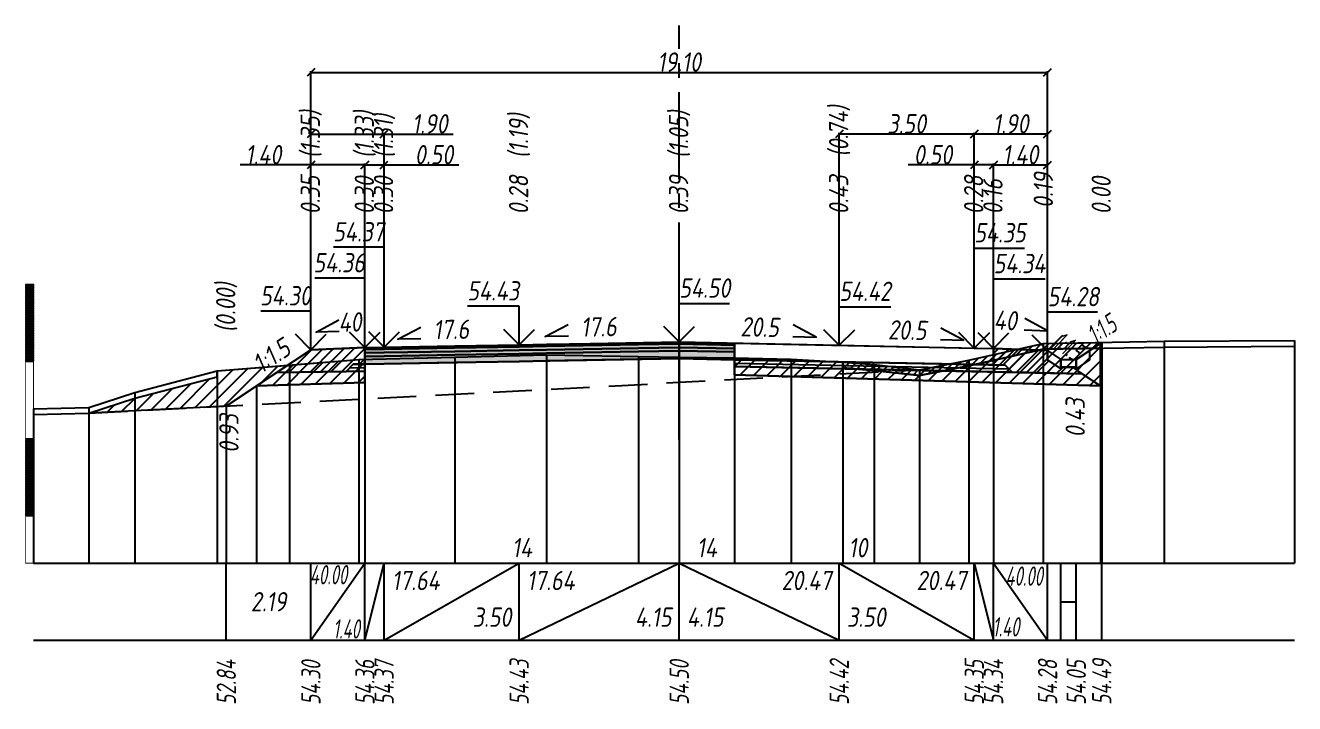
# Model space of a CAD drawing. Extents: x -717 to 1451, y -133302 to 233.
# Drawn here: x 83.6 to 248.1, y -80719.2 to -80631.3 of the extents above; entities that cross this region are included whole.
import ezdxf
from ezdxf.enums import TextEntityAlignment as Align

# ---------------------------------------------------------------- set-up
doc = ezdxf.new("R2010")
doc.units = 0
doc.linetypes.add('осевая2', pattern=[1.125, 0.75, -0.125, 0.125, -0.125])
doc.linetypes.add('штриховая', pattern=[0.75, 0.5, -0.25])
for name, color, linetype in [('Интерполированный поперечник', 2, 'Continuous'), ('Код_514', 1, 'Continuous'), ('Контур_0', 7, 'Continuous'), ('Контур_2521', 7, 'Continuous'), ('Контур_2564', 7, 'Continuous'), ('Контур_2660', 7, 'Continuous'), ('Контур_2665', 7, 'Continuous'), ('Контур_400', 7, 'Continuous'), ('Контур_508', 7, 'Continuous'), ('Контур_512', 7, 'Continuous'), ('Контур_513', 7, 'Continuous'), ('Красный поперечник', 1, 'Continuous'), ('Линейка абсолютных высот', 7, 'Continuous'), ('Объём_2501', 7, 'Continuous'), ('Объём_2564', 7, 'Continuous'), ('Объём_2650', 7, 'Continuous'), ('Объём_2660', 7, 'Continuous'), ('Объём_2661', 7, 'Continuous'), ('Объём_2662', 7, 'Continuous'), ('Объём_2663', 7, 'Continuous'), ('Объём_2664', 7, 'Continuous'), ('Объём_2665', 7, 'Continuous'), ('Объём_2666', 7, 'Continuous'), ('Объём_2753', 7, 'Continuous'), ('Ось', 1, 'осевая2'), ('Откосы', 7, 'Continuous'), ('Отметки покрытия', 7, 'Continuous'), ('Рабочие отметки', 7, 'Continuous'), ('Рабочие отметки доп.', 7, 'Continuous'), ('Слои выравнивания', 7, 'Continuous'), ('Таблица', 7, 'Continuous'), ('Уклоны проезжей части', 7, 'Continuous'), ('Черный поперечник', 3, 'Continuous')]:
    doc.layers.add(name, color=color, linetype=linetype)
for name, color, linetype, true_color in [('Контур_2540', 2, 'Continuous', 0xffff00), ('Контур_2560', 2, 'Continuous', 0xffff00), ('Контур_2561', 7, 'Continuous', 0xff8040), ('Контур_2562', 3, 'Continuous', 0x00ff00), ('Контур_2563', 7, 'Continuous', 0xff8000), ('Контур_2570', 7, 'Continuous', 0x80ff00), ('Контур_2583', 3, 'Continuous', 0x00ff00), ('Контур_2584', 3, 'Continuous', 0x00ff00), ('Контур_2725', 7, 'Continuous', 0x323232), ('Контур_2736', 4, 'Continuous', 0x00ffff), ('Контур_2760', 7, 'Continuous', 0x323232), ('Контур_2761', 7, 'Continuous', 0x323232), ('Контур_2762', 7, 'Continuous', 0x323232), ('Контур_2763', 7, 'Continuous', 0x323232), ('Контур_402', 7, 'Continuous', 0xff6464), ('Контур_703', 4, 'Continuous', 0x00ffff), ('Контур_707', 4, 'Continuous', 0x00ffff), ('Контур_720', 131, 'Continuous', 0xaaffff), ('Объём_2500', 7, 'Continuous', 0xc0c0c0), ('Объём_2520', 7, 'Continuous', 0x80ffff), ('Объём_2540', 2, 'Continuous', 0xffff00), ('Объём_2560', 2, 'Continuous', 0xffff00), ('Объём_2561', 7, 'Continuous', 0xff8040), ('Объём_2562', 3, 'Continuous', 0x00ff00), ('Объём_2563', 7, 'Continuous', 0xff8000), ('Объём_2570', 7, 'Continuous', 0x80ff00), ('Объём_2580', 3, 'Continuous', 0x00ff00), ('Объём_2583', 3, 'Continuous', 0x00ff00), ('Объём_2584', 3, 'Continuous', 0x00ff00), ('Объём_2591', 3, 'Continuous', 0x00ff00), ('Объём_2595', 3, 'Continuous', 0x00ff00), ('Объём_2600', 7, 'Continuous', 0x808000), ('Объём_2746', 2, 'Continuous', 0xffff00)]:
    doc.layers.add(name, color=color, linetype=linetype, true_color=true_color)
doc.styles.get("Standard").update_dxf_attribs({"font": 'txt', "height": 2.5})
doc.styles.add('М', font='romand.shx', dxfattribs={"width": 0.8, "oblique": 10, "height": 2.5})
doc.dimstyles.get("Standard").update_dxf_attribs({"dimtxt": 0.18, "dimasz": 0.18, "dimexe": 0.18, "dimexo": 0.0625, "dimgap": 0.09, "dimtad": 0, "dimtih": 1, "dimtoh": 1, "dimdec": 4, "dimzin": 0, "dimdsep": 46, "dimtxsty": 'Standard', "dimcen": 0.09, "dimadec": 0, "dimazin": 0, "dimtfac": 1, "dimtdec": 4, "dimtofl": 0, "dimtmove": 0, "dimatfit": 3, "dimfxl": 1, "dimtolj": 1, "dimtzin": 0, "dimarcsym": 0})
pattern_1 = [(45.00000125, (4.620175, -2496.558276), (-0.026516505928, 0.026516504769), []), (135.00000034, (4.620175, -2496.558276), (-0.02651650519, -0.026516505506), [])]

# ---------------------------------------------------------------- blocks, each defined once
blk = doc.blocks.new('_Oblique')
at = {"color": 0, "linetype": 'ByBlock', "lineweight": -2}
blk.add_line((-0.5, -0.5), (0.5, 0.5), dxfattribs=at)
blk = doc.blocks.new('*D3237')
at = {"color": 0, "lineweight": -2, "transparency": 16777216}
for p, q in [((209.08, -80673.17), (209.08, -80649.22)), ((209.08, -80649.4), (216.08, -80649.4)), ((216.08, -80673.45), (216.08, -80649.22))]:
    blk.add_line(p, q, dxfattribs=at)
at = {"layer": 'Defpoints', "color": 0, "transparency": 16777216}
for p in [(216.08, -80649.4), (209.08, -80673.23), (216.08, -80673.51)]:
    blk.add_point(p, dxfattribs=at)
at = {"color": 0, "lineweight": -2, "transparency": 16777216, "rotation": 180}
blk.add_blockref('_Oblique', (209.08, -80649.4), dxfattribs=at)
at = {"color": 0, "lineweight": -2, "transparency": 16777216}
blk.add_blockref('_Oblique', (216.08, -80649.4), dxfattribs=at)
at = {"color": 0, "transparency": 16777216, "insert": (212.58, -80648.06), "char_height": 2.5, "width": 0.69, "attachment_point": 5, "style": 'М'}
blk.add_mtext('\\A1;1.40', dxfattribs=at)
blk = doc.blocks.new('*D3238')
at = {"color": 0, "lineweight": -2, "transparency": 16777216}
for p, q in [((120.58, -80649.4), (111.43, -80649.4)), ((120.58, -80673.34), (120.58, -80649.22)), ((127.58, -80649.4), (120.58, -80649.4)), ((127.58, -80673.06), (127.58, -80649.22))]:
    blk.add_line(p, q, dxfattribs=at)
at = {"layer": 'Defpoints', "color": 0, "transparency": 16777216}
for p in [(127.58, -80649.4), (120.58, -80673.4), (127.58, -80673.12)]:
    blk.add_point(p, dxfattribs=at)
at = {"color": 0, "lineweight": -2, "transparency": 16777216, "rotation": 180}
blk.add_blockref('_Oblique', (120.58, -80649.4), dxfattribs=at)
at = {"color": 0, "lineweight": -2, "transparency": 16777216}
blk.add_blockref('_Oblique', (127.58, -80649.4), dxfattribs=at)
at = {"color": 0, "transparency": 16777216, "insert": (114.43, -80648.06), "char_height": 2.5, "width": 0.69, "attachment_point": 5, "style": 'М'}
blk.add_mtext('\\A1;1.40', dxfattribs=at)
blk = doc.blocks.new('*D3239')
at = {"color": 0, "lineweight": -2, "transparency": 16777216}
for p, q in [((206.58, -80649.4), (198.01, -80649.4)), ((206.58, -80673.12), (206.58, -80649.22)), ((209.08, -80649.4), (206.58, -80649.4)), ((209.08, -80673.17), (209.08, -80649.22))]:
    blk.add_line(p, q, dxfattribs=at)
at = {"layer": 'Defpoints', "color": 0, "transparency": 16777216}
for p in [(209.08, -80649.4), (206.58, -80673.18), (209.08, -80673.23)]:
    blk.add_point(p, dxfattribs=at)
at = {"color": 0, "lineweight": -2, "transparency": 16777216, "rotation": 180}
blk.add_blockref('_Oblique', (206.58, -80649.4), dxfattribs=at)
at = {"color": 0, "lineweight": -2, "transparency": 16777216}
blk.add_blockref('_Oblique', (209.08, -80649.4), dxfattribs=at)
at = {"color": 0, "transparency": 16777216, "insert": (201.24, -80648.06), "char_height": 2.5, "width": 0.72, "attachment_point": 5, "style": 'М'}
blk.add_mtext('\\A1;0.50', dxfattribs=at)
blk = doc.blocks.new('*D3240')
at = {"color": 0, "lineweight": -2, "transparency": 16777216}
for p, q in [((127.58, -80673.06), (127.58, -80649.22)), ((127.58, -80649.4), (130.08, -80649.4)), ((130.08, -80673.01), (130.08, -80649.22)), ((130.08, -80649.4), (139.77, -80649.4))]:
    blk.add_line(p, q, dxfattribs=at)
at = {"layer": 'Defpoints', "color": 0, "transparency": 16777216}
for p in [(130.08, -80649.4), (127.58, -80673.12), (130.08, -80673.07)]:
    blk.add_point(p, dxfattribs=at)
at = {"color": 0, "lineweight": -2, "transparency": 16777216, "rotation": 180}
blk.add_blockref('_Oblique', (127.58, -80649.4), dxfattribs=at)
at = {"color": 0, "lineweight": -2, "transparency": 16777216}
blk.add_blockref('_Oblique', (130.08, -80649.4), dxfattribs=at)
at = {"color": 0, "transparency": 16777216, "insert": (136.55, -80648.06), "char_height": 2.5, "width": 0.72, "attachment_point": 5, "style": 'М'}
blk.add_mtext('\\A1;0.50', dxfattribs=at)
blk = doc.blocks.new('*D3241')
at = {"color": 0, "lineweight": -2, "transparency": 16777216}
for p, q in [((189.08, -80672.76), (189.08, -80645.22)), ((206.58, -80645.4), (189.08, -80645.4)), ((206.58, -80673.12), (206.58, -80645.22))]:
    blk.add_line(p, q, dxfattribs=at)
at = {"layer": 'Defpoints', "color": 0, "transparency": 16777216}
for p in [(189.08, -80645.4), (189.08, -80672.83), (206.58, -80673.18)]:
    blk.add_point(p, dxfattribs=at)
at = {"color": 0, "lineweight": -2, "transparency": 16777216, "rotation": 180}
blk.add_blockref('_Oblique', (189.08, -80645.4), dxfattribs=at)
at = {"color": 0, "lineweight": -2, "transparency": 16777216}
blk.add_blockref('_Oblique', (206.58, -80645.4), dxfattribs=at)
at = {"color": 0, "transparency": 16777216, "insert": (197.83, -80644.06), "char_height": 2.5, "width": 0.75, "attachment_point": 5, "style": 'М'}
blk.add_mtext('\\A1;3.50', dxfattribs=at)
blk = doc.blocks.new('*D3242')
at = {"color": 0, "lineweight": -2, "transparency": 16777216}
for p, q in [((206.58, -80673.12), (206.58, -80645.22)), ((216.08, -80645.4), (206.58, -80645.4)), ((216.08, -80673.45), (216.08, -80645.22))]:
    blk.add_line(p, q, dxfattribs=at)
at = {"layer": 'Defpoints', "color": 0, "transparency": 16777216}
for p in [(206.58, -80645.4), (206.58, -80673.18), (216.08, -80673.51)]:
    blk.add_point(p, dxfattribs=at)
at = {"color": 0, "lineweight": -2, "transparency": 16777216, "rotation": 180}
blk.add_blockref('_Oblique', (206.58, -80645.4), dxfattribs=at)
at = {"color": 0, "lineweight": -2, "transparency": 16777216}
blk.add_blockref('_Oblique', (216.08, -80645.4), dxfattribs=at)
at = {"color": 0, "transparency": 16777216, "insert": (211.33, -80644.06), "char_height": 2.5, "width": 0.69, "attachment_point": 5, "style": 'М'}
blk.add_mtext('\\A1;1.90', dxfattribs=at)
blk = doc.blocks.new('*D3243')
at = {"color": 0, "lineweight": -2, "transparency": 16777216}
for p, q in [((120.58, -80673.34), (120.58, -80645.22)), ((120.58, -80645.4), (130.08, -80645.4)), ((130.08, -80673.01), (130.08, -80645.22)), ((130.08, -80645.4), (139.02, -80645.4))]:
    blk.add_line(p, q, dxfattribs=at)
at = {"layer": 'Defpoints', "color": 0, "transparency": 16777216}
for p in [(130.08, -80645.4), (120.58, -80673.4), (130.08, -80673.07)]:
    blk.add_point(p, dxfattribs=at)
at = {"color": 0, "lineweight": -2, "transparency": 16777216, "rotation": 180}
blk.add_blockref('_Oblique', (120.58, -80645.4), dxfattribs=at)
at = {"color": 0, "lineweight": -2, "transparency": 16777216}
blk.add_blockref('_Oblique', (130.08, -80645.4), dxfattribs=at)
at = {"color": 0, "transparency": 16777216, "insert": (136.01, -80644.06), "char_height": 2.5, "width": 0.69, "attachment_point": 5, "style": 'М'}
blk.add_mtext('\\A1;1.90', dxfattribs=at)
blk = doc.blocks.new('*D3244')
at = {"color": 0, "lineweight": -2, "transparency": 16777216}
for p, q in [((120.58, -80673.34), (120.58, -80637.22)), ((216.08, -80673.45), (216.08, -80637.22)), ((120.58, -80637.4), (216.08, -80637.4))]:
    blk.add_line(p, q, dxfattribs=at)
at = {"layer": 'Defpoints', "color": 0, "transparency": 16777216}
for p in [(216.08, -80637.4), (120.58, -80673.4), (216.08, -80673.51)]:
    blk.add_point(p, dxfattribs=at)
at = {"color": 0, "lineweight": -2, "transparency": 16777216, "rotation": 180}
blk.add_blockref('_Oblique', (120.58, -80637.4), dxfattribs=at)
at = {"color": 0, "lineweight": -2, "transparency": 16777216}
blk.add_blockref('_Oblique', (216.08, -80637.4), dxfattribs=at)
at = {"color": 0, "transparency": 16777216, "insert": (168.33, -80636.06), "char_height": 2.5, "width": 0.81, "attachment_point": 5, "style": 'М'}
blk.add_mtext('\\A1;19.10', dxfattribs=at)

msp = doc.modelspace()

# ---------------------------------------------------------------- hatches: boundary and pattern name
at = {"layer": 'Линейка абсолютных высот'}
h = msp.add_hatch(dxfattribs=at)
h.set_pattern_fill('ANSI37', scale=0.3, style=0)
h.set_pattern_definition(pattern_1)
h.paths.add_polyline_path([(84.62, -80674.85), (84.62, -80664.85), (83.62, -80664.85), (83.62, -80674.85)])
h = msp.add_hatch(dxfattribs=at)
h.set_pattern_fill('ANSI37', scale=0.3, style=0)
h.set_pattern_definition(pattern_1)
h.paths.add_polyline_path([(84.62, -80694.85), (84.62, -80684.85), (83.62, -80684.85), (83.62, -80694.85)])
at = {"layer": 'Объём_2563'}
h = msp.add_hatch(dxfattribs=at)
h.set_pattern_fill('ANSI31', color=256, scale=0.3)
h.paths.add_polyline_path([(120.583, -80673.336), (127.583, -80673.056), (127.583, -80675.206), (126.083, -80675.233), (125.167, -80676.149), (116.125, -80676.309)])
h = msp.add_hatch(dxfattribs=at)
h.set_pattern_fill('ANSI31', color=256, scale=0.3)
h.paths.add_polyline_path([(219.308, -80675.602), (220.592, -80676.458), (211.502, -80676.272), (210.583, -80675.353), (209.083, -80675.322), (209.083, -80673.172), (216.083, -80673.452), (216.083, -80674.654), (217.808, -80675.804), (217.808, -80675.602)])
at = {"layer": 'Объём_2570'}
h = msp.add_hatch(dxfattribs=at)
h.set_pattern_fill('ANSI31', color=256, scale=0.2)
h.paths.add_polyline_path([(223.116, -80673.147), (215.521, -80673.282), (205.894, -80675.426), (199.497, -80676.685), (193.621, -80676.02), (189.525, -80675.701), (189.525, -80674.951), (193.621, -80675.27), (199.497, -80675.935), (205.894, -80674.676), (215.521, -80672.532), (223.116, -80672.397)])
at = {"layer": 'Объём_2600'}
h = msp.add_hatch(dxfattribs=at)
h.set_pattern_fill('ANSI31', color=6, scale=0.4)
h.paths.add_polyline_path([(222.945, -80678.026), (175.5, -80676.603), (175.5, -80674.397), (182.841, -80674.571), (189.525, -80674.951), (189.525, -80675.701), (193.621, -80676.02), (199.497, -80676.685), (205.894, -80675.426), (215.521, -80673.282), (222.945, -80673.15)])
h = msp.add_hatch(dxfattribs=at)
h.set_pattern_fill('ANSI31', color=6, scale=0.4)
h.paths.add_polyline_path([(127.583, -80677.61), (113.541, -80678.032), (109.62, -80680.645), (91.801, -80681.579), (97.766, -80679.618), (108.432, -80676.844), (108.432, -80676.094), (126.812, -80674.588), (127.583, -80674.57)])
at = {"layer": 'Слои выравнивания'}
for color, points in [(2, [(127.583, -80673.056), (130.083, -80673.012), (139.247, -80672.851), (147.583, -80672.704), (151.129, -80672.641), (163.059, -80672.431), (168.333, -80672.338), (168.333, -80672.588), (163.059, -80672.681), (151.129, -80672.891), (147.583, -80672.954), (139.247, -80673.101), (130.083, -80673.262), (127.583, -80673.306)]), (3, [(127.583, -80673.306), (130.083, -80673.262), (139.247, -80673.101), (147.583, -80672.954), (151.129, -80672.891), (163.059, -80672.681), (168.333, -80672.588), (168.333, -80673.038), (163.059, -80673.131), (151.129, -80673.341), (147.583, -80673.404), (139.247, -80673.551), (130.083, -80673.712), (127.583, -80673.756)]), (4, [(127.583, -80673.756), (130.083, -80673.712), (139.247, -80673.551), (147.583, -80673.404), (151.129, -80673.341), (163.059, -80673.131), (168.333, -80673.038), (168.333, -80673.488), (163.059, -80673.581), (151.129, -80673.791), (147.583, -80673.854), (139.247, -80674.001), (130.083, -80674.162), (127.583, -80674.206)]), (2, [(168.333, -80672.338), (175.5, -80672.484), (175.5, -80672.734), (168.333, -80672.588)]), (3, [(168.333, -80672.588), (175.5, -80672.734), (175.5, -80673.184), (168.333, -80673.038)]), (4, [(168.333, -80673.038), (175.5, -80673.184), (175.5, -80673.634), (168.333, -80673.488)]), (5, [(127.583, -80674.206), (130.083, -80674.162), (139.247, -80674.001), (147.583, -80673.854), (151.129, -80673.791), (163.059, -80673.581), (168.333, -80673.488), (168.333, -80674.488), (163.059, -80674.581), (151.129, -80674.791), (147.583, -80674.854), (139.247, -80675.001), (130.083, -80675.162), (127.583, -80675.206)]), (5, [(168.333, -80673.488), (175.5, -80673.634), (175.5, -80674.634), (168.333, -80674.488)])]:
    msp.add_hatch(color=color, dxfattribs=at).paths.add_polyline_path(points)

# ---------------------------------------------------------------- linework, layer by layer
at = {"layer": 'Интерполированный поперечник', "linetype": 'штриховая', "ltscale": 10, "flags": 128}
msp.add_lwpolyline([(91.801, -80681.579), (199.497, -80675.935)], dxfattribs=at)
at = {"layer": 'Код_514'}
for p, q in [((109.62, -80711), (109.62, -80701)), ((120.583, -80711), (120.583, -80701)), ((120.583, -80711), (127.583, -80701)), ((127.583, -80711), (127.583, -80701)), ((127.583, -80711), (130.083, -80701)), ((130.083, -80711), (130.083, -80701)), ((130.083, -80711), (147.583, -80701)), ((147.583, -80711), (147.583, -80701)), ((147.583, -80711), (168.333, -80701)), ((168.333, -80711), (168.333, -80701)), ((168.333, -80701), (189.083, -80711)), ((189.083, -80711), (189.083, -80701)), ((189.083, -80701), (206.583, -80711)), ((206.583, -80711), (206.583, -80701)), ((206.583, -80701), (209.083, -80711)), ((209.083, -80711), (209.083, -80701)), ((209.083, -80701), (216.083, -80711)), ((216.083, -80711), (216.083, -80701)), ((217.808, -80711), (217.808, -80701)), ((219.808, -80711), (219.808, -80701)), ((223.116, -80711), (223.116, -80701)), ((217.808, -80706), (219.808, -80706))]:
    msp.add_line(p, q, dxfattribs=at)
at = {"layer": 'Контур_0', "color": 18, "true_color": 0x000000, "flags": 128}
for points in [[(175.5, -80672.484), (209.083, -80673.172), (209.083, -80675.322), (175.5, -80674.634), (175.5, -80672.484), (175.5, -80672.484)], [(189.083, -80674.913), (210.583, -80675.353), (211.502, -80676.272), (175.5, -80675.534), (175.5, -80674.634), (189.083, -80674.913), (189.083, -80674.913)], [(116.125, -80676.309), (125.167, -80676.149), (126.083, -80675.233), (127.583, -80675.206)], [(126.083, -80675.233), (127.583, -80675.206), (127.583, -80676.106), (125.167, -80676.149), (126.083, -80675.233), (126.083, -80675.233)], [(209.083, -80675.322), (210.583, -80675.353), (211.502, -80676.272), (220.592, -80676.458)]]:
    msp.add_lwpolyline(points, dxfattribs=at)
at = {"layer": 'Контур_2521', "color": 18, "true_color": 0x000000, "flags": 128}
for points in [[(175.5, -80675.084), (211.043, -80675.812)], [(125.625, -80675.691), (127.583, -80675.656)]]:
    msp.add_lwpolyline(points, dxfattribs=at)
at = {"layer": 'Контур_2540', "flags": 128}
for points in [[(127.583, -80677.61), (113.541, -80678.032), (116.125, -80676.309), (127.583, -80676.106), (127.583, -80677.61), (127.583, -80677.61)], [(175.5, -80675.534), (220.592, -80676.458), (222.945, -80678.026), (175.5, -80676.603), (175.5, -80675.534), (175.5, -80675.534)]]:
    msp.add_lwpolyline(points, dxfattribs=at)
at = {"layer": 'Контур_2560', "flags": 128}
for points in [[(120.583, -80673.336), (120.583, -80673.336), (120.583, -80673.336), (127.583, -80673.056)], [(209.083, -80673.172), (216.083, -80673.452), (216.083, -80673.452), (216.083, -80673.452)]]:
    msp.add_lwpolyline(points, dxfattribs=at)
at = {"layer": 'Контур_2561', "flags": 128}
for points in [[(127.583, -80673.056), (127.583, -80673.056), (120.583, -80673.336), (120.583, -80673.336), (127.583, -80673.056)], [(209.083, -80673.172), (209.083, -80673.172), (216.083, -80673.452), (216.083, -80673.452), (209.083, -80673.172)]]:
    msp.add_lwpolyline(points, dxfattribs=at)
at = {"layer": 'Контур_2562', "flags": 128}
for points in [[(120.583, -80673.336), (120.583, -80673.336), (120.583, -80673.336), (120.583, -80673.336), (120.583, -80673.336)], [(216.083, -80673.452), (216.083, -80673.452), (216.083, -80673.452), (216.083, -80673.452), (216.083, -80673.452)]]:
    msp.add_lwpolyline(points, dxfattribs=at)
at = {"layer": 'Контур_2563', "flags": 128}
for points in [[(120.583, -80673.336), (127.583, -80673.056), (127.583, -80675.206), (126.083, -80675.233), (125.167, -80676.149), (116.125, -80676.309), (120.583, -80673.336), (120.583, -80673.336)], [(219.308, -80675.602), (220.592, -80676.458), (211.502, -80676.272), (210.583, -80675.353), (209.083, -80675.322), (209.083, -80673.172), (216.083, -80673.452), (216.083, -80674.654), (217.808, -80675.804), (217.808, -80675.602), (219.308, -80675.602), (219.308, -80675.602)]]:
    msp.add_lwpolyline(points, dxfattribs=at)
at = {"layer": 'Контур_2564', "flags": 128}
for points in [[(120.583, -80673.336), (127.583, -80673.056)], [(209.083, -80673.172), (216.083, -80673.452)]]:
    msp.add_lwpolyline(points, dxfattribs=at)
at = {"layer": 'Контур_2570', "flags": 128}
msp.add_lwpolyline([(84.62, -80681.75), (91.801, -80681.579), (91.801, -80681.579), (97.766, -80679.618), (108.432, -80676.844), (108.432, -80676.094), (117.827, -80675.323), (126.812, -80674.588), (139.247, -80674.306), (151.129, -80674.015), (163.059, -80674.219), (168.333, -80674.294), (175.5, -80674.397), (182.841, -80674.571), (189.525, -80674.951), (189.525, -80675.701), (193.621, -80676.02), (199.497, -80676.685), (205.894, -80675.426), (215.521, -80673.282), (231.186, -80673.003), (248.116, -80672.896)], dxfattribs=at)
at = {"layer": 'Контур_2583', "flags": 128}
for points in [[(216.083, -80673.452), (217.808, -80674.602), (217.808, -80675.804), (216.083, -80674.654), (216.083, -80673.452)], [(219.808, -80674.602), (221.533, -80673.452), (221.533, -80674.654), (219.808, -80675.804), (219.808, -80674.602)]]:
    msp.add_lwpolyline(points, dxfattribs=at)
at = {"layer": 'Контур_2584', "flags": 128}
msp.add_lwpolyline([(217.808, -80674.602), (219.808, -80674.602), (219.808, -80675.602), (217.808, -80675.602), (217.808, -80674.602)], dxfattribs=at)
at = {"layer": 'Контур_2660', "flags": 128}
for points in [[(175.5, -80676.603), (222.945, -80678.026)], [(113.541, -80678.032), (127.583, -80677.61)]]:
    msp.add_lwpolyline(points, dxfattribs=at)
at = {"layer": 'Контур_2665', "flags": 128}
for points in [[(120.583, -80673.336), (120.583, -80673.336)], [(216.083, -80673.452), (216.083, -80673.452)]]:
    msp.add_lwpolyline(points, dxfattribs=at)
at = {"layer": 'Контур_2725', "flags": 128}
msp.add_lwpolyline([(127.583, -80675.206), (130.083, -80675.162), (139.247, -80675.001), (147.583, -80674.854), (151.129, -80674.791), (163.059, -80674.581), (168.333, -80674.488), (175.5, -80674.634)], dxfattribs=at)
at = {"layer": 'Контур_2736', "flags": 128}
for points in [[(120.583, -80673.336), (109.62, -80680.645)], [(216.083, -80673.452), (216.083, -80673.452)]]:
    msp.add_lwpolyline(points, dxfattribs=at)
at = {"layer": 'Контур_2760', "flags": 128}
msp.add_lwpolyline([(127.583, -80673.056), (130.083, -80673.012), (139.247, -80672.851), (147.583, -80672.704), (151.129, -80672.641), (163.059, -80672.431), (168.333, -80672.338), (175.5, -80672.484)], dxfattribs=at)
at = {"layer": 'Контур_2761', "flags": 128}
msp.add_lwpolyline([(127.583, -80673.306), (130.083, -80673.262), (139.247, -80673.101), (147.583, -80672.954), (151.129, -80672.891), (163.059, -80672.681), (168.333, -80672.588), (175.5, -80672.734)], dxfattribs=at)
at = {"layer": 'Контур_2762', "flags": 128}
msp.add_lwpolyline([(127.583, -80673.756), (130.083, -80673.712), (139.247, -80673.551), (147.583, -80673.404), (151.129, -80673.341), (163.059, -80673.131), (168.333, -80673.038), (175.5, -80673.184)], dxfattribs=at)
at = {"layer": 'Контур_2763', "flags": 128}
msp.add_lwpolyline([(127.583, -80674.206), (130.083, -80674.162), (139.247, -80674.001), (147.583, -80673.854), (151.129, -80673.791), (163.059, -80673.581), (168.333, -80673.488), (175.5, -80673.634)], dxfattribs=at)
at = {"layer": 'Контур_400', "flags": 128}
for points in [[(127.583, -80673.056), (130.083, -80673.012), (130.083, -80673.012), (130.083, -80673.012), (130.083, -80673.012), (130.083, -80673.012), (130.083, -80673.012), (147.583, -80672.704), (168.333, -80672.338)], [(168.333, -80672.338), (189.083, -80672.763), (206.583, -80673.121), (206.583, -80673.121), (206.583, -80673.121), (206.583, -80673.121), (206.583, -80673.121), (206.583, -80673.121), (209.083, -80673.172)]]:
    msp.add_lwpolyline(points, dxfattribs=at)
at = {"layer": 'Контур_402', "flags": 128}
msp.add_lwpolyline([(113.541, -80678.032), (127.583, -80677.61), (127.583, -80675.206), (168.333, -80674.488), (175.5, -80674.634), (175.5, -80676.603), (222.945, -80678.026)], dxfattribs=at)
at = {"layer": 'Контур_508', "flags": 128}
msp.add_lwpolyline([(109.62, -80680.645), (113.541, -80678.032), (127.583, -80677.61), (127.583, -80675.206), (168.333, -80674.488), (175.5, -80674.634), (175.5, -80676.603), (222.945, -80678.026), (222.945, -80672.511), (223.116, -80672.397)], dxfattribs=at)
at = {"layer": 'Контур_512', "flags": 128}
for points in [[(175.5, -80676.603), (222.945, -80678.026), (222.945, -80672.511), (223.116, -80672.397)], [(109.62, -80680.645), (113.541, -80678.032), (127.583, -80677.61)]]:
    msp.add_lwpolyline(points, dxfattribs=at)
at = {"layer": 'Контур_513', "flags": 128}
msp.add_lwpolyline([(109.62, -80680.645), (113.541, -80678.032), (127.583, -80677.61), (127.583, -80675.206), (168.333, -80674.488), (175.5, -80674.634), (175.5, -80676.603), (222.945, -80678.026), (222.945, -80672.511), (223.116, -80672.397)], dxfattribs=at)
at = {"layer": 'Контур_703', "flags": 128}
for points in [[(120.583, -80673.336), (109.62, -80680.645)], [(216.083, -80673.452), (216.083, -80673.452)], [(216.083, -80673.452), (217.808, -80674.602)], [(216.083, -80673.452), (217.808, -80674.602)]]:
    msp.add_lwpolyline(points, dxfattribs=at)
at = {"layer": 'Контур_707', "flags": 128}
for points in [[(219.808, -80674.602), (221.533, -80673.452), (221.533, -80673.452), (223.116, -80672.397)], [(219.808, -80674.602), (221.533, -80673.452)], [(221.533, -80673.452), (221.533, -80673.452), (223.116, -80672.397)]]:
    msp.add_lwpolyline(points, dxfattribs=at)
at = {"layer": 'Контур_720', "flags": 128}
msp.add_lwpolyline([(217.808, -80674.602), (219.808, -80674.602)], dxfattribs=at)
at = {"layer": 'Красный поперечник'}
for p, q in [((109.62, -80680.645), (120.583, -80673.336)), ((120.583, -80673.336), (127.583, -80673.056)), ((127.583, -80673.056), (130.083, -80673.012)), ((130.083, -80673.012), (147.583, -80672.704)), ((147.583, -80672.704), (168.333, -80672.338)), ((168.333, -80672.338), (189.083, -80672.763)), ((189.083, -80672.763), (206.583, -80673.121)), ((206.583, -80673.121), (209.083, -80673.172)), ((209.083, -80673.172), (216.083, -80673.452)), ((216.083, -80673.452), (217.808, -80674.602)), ((219.808, -80674.602), (223.116, -80672.397)), ((222.945, -80672.511), (222.945, -80701)), ((223.116, -80672.397), (223.116, -80701)), ((217.808, -80674.602), (219.808, -80674.602)), ((175.5, -80676.603), (175.5, -80701)), ((113.541, -80678.032), (113.541, -80701)), ((127.583, -80677.61), (127.583, -80701)), ((222.945, -80678.026), (222.945, -80701)), ((109.62, -80680.645), (109.62, -80701))]:
    msp.add_line(p, q, dxfattribs=at)
at = {"layer": 'Линейка абсолютных высот', "color": 7, "const_width": 0.1, "flags": 128}
for points in [[(84.62, -80674.85), (84.62, -80664.85), (83.62, -80664.85), (83.62, -80674.85), (84.62, -80674.85)], [(84.62, -80684.85), (84.62, -80674.85), (83.62, -80674.85), (83.62, -80684.85), (84.62, -80684.85)], [(84.62, -80694.85), (84.62, -80684.85), (83.62, -80684.85), (83.62, -80694.85), (84.62, -80694.85)], [(84.62, -80701), (84.62, -80694.85), (83.62, -80694.85), (83.62, -80701), (84.62, -80701)]]:
    msp.add_lwpolyline(points, dxfattribs=at)
at = {"layer": 'Объём_2500', "color": 18, "true_color": 0x000000, "flags": 128}
msp.add_lwpolyline([(175.5, -80672.484), (209.083, -80673.172), (209.083, -80675.322), (175.5, -80674.634), (175.5, -80672.484), (175.5, -80672.484)], dxfattribs=at)
at = {"layer": 'Объём_2501', "flags": 128}
for points in [[(127.583, -80673.056), (130.083, -80673.012), (130.083, -80673.012), (130.083, -80673.012), (130.083, -80673.012), (130.083, -80673.012), (130.083, -80673.012), (147.583, -80672.704), (168.333, -80672.338)], [(168.333, -80672.338), (189.083, -80672.763), (206.583, -80673.121), (206.583, -80673.121), (206.583, -80673.121), (206.583, -80673.121), (206.583, -80673.121), (206.583, -80673.121), (209.083, -80673.172)]]:
    msp.add_lwpolyline(points, dxfattribs=at)
at = {"layer": 'Объём_2520', "color": 250, "flags": 128}
for points in [[(189.083, -80674.913), (210.583, -80675.353), (211.502, -80676.272), (175.5, -80675.534), (175.5, -80674.634), (189.083, -80674.913), (189.083, -80674.913)], [(126.083, -80675.233), (127.583, -80675.206), (127.583, -80676.106), (125.167, -80676.149), (126.083, -80675.233), (126.083, -80675.233)]]:
    msp.add_lwpolyline(points, dxfattribs=at)
at = {"layer": 'Объём_2540', "flags": 128}
for points in [[(127.583, -80677.61), (113.541, -80678.032), (116.125, -80676.309), (127.583, -80676.106), (127.583, -80677.61), (127.583, -80677.61)], [(175.5, -80675.534), (220.592, -80676.458), (222.945, -80678.026), (175.5, -80676.603), (175.5, -80675.534), (175.5, -80675.534)]]:
    msp.add_lwpolyline(points, dxfattribs=at)
at = {"layer": 'Объём_2560', "flags": 128}
for points in [[(120.583, -80673.336), (120.583, -80673.336), (120.583, -80673.336), (127.583, -80673.056)], [(209.083, -80673.172), (216.083, -80673.452), (216.083, -80673.452), (216.083, -80673.452)]]:
    msp.add_lwpolyline(points, dxfattribs=at)
at = {"layer": 'Объём_2561', "flags": 128}
for points in [[(127.583, -80673.056), (127.583, -80673.056), (120.583, -80673.336), (120.583, -80673.336), (127.583, -80673.056)], [(209.083, -80673.172), (209.083, -80673.172), (216.083, -80673.452), (216.083, -80673.452), (209.083, -80673.172)]]:
    msp.add_lwpolyline(points, dxfattribs=at)
at = {"layer": 'Объём_2562', "flags": 128}
for points in [[(120.583, -80673.336), (120.583, -80673.336), (120.583, -80673.336), (120.583, -80673.336), (120.583, -80673.336)], [(216.083, -80673.452), (216.083, -80673.452), (216.083, -80673.452), (216.083, -80673.452), (216.083, -80673.452)]]:
    msp.add_lwpolyline(points, dxfattribs=at)
at = {"layer": 'Объём_2563', "color": 250, "flags": 128}
for points in [[(120.583, -80673.336), (127.583, -80673.056), (127.583, -80675.206), (126.083, -80675.233), (125.167, -80676.149), (116.125, -80676.309), (120.583, -80673.336), (120.583, -80673.336)], [(219.308, -80675.602), (220.592, -80676.458), (211.502, -80676.272), (210.583, -80675.353), (209.083, -80675.322), (209.083, -80673.172), (216.083, -80673.452), (216.083, -80674.654), (217.808, -80675.804), (217.808, -80675.602), (219.308, -80675.602), (219.308, -80675.602)]]:
    msp.add_lwpolyline(points, dxfattribs=at)
at = {"layer": 'Объём_2564', "flags": 128}
for points in [[(120.583, -80673.336), (127.583, -80673.056)], [(209.083, -80673.172), (216.083, -80673.452)]]:
    msp.add_lwpolyline(points, dxfattribs=at)
at = {"layer": 'Объём_2570', "flags": 128}
msp.add_lwpolyline([(223.116, -80673.147), (215.521, -80673.282), (205.894, -80675.426), (199.497, -80676.685), (193.621, -80676.02), (189.525, -80675.701), (189.525, -80674.951), (193.621, -80675.27), (199.497, -80675.935), (205.894, -80674.676), (215.521, -80672.532), (223.116, -80672.397), (223.116, -80673.147), (223.116, -80673.147)], dxfattribs=at)
at = {"layer": 'Объём_2580', "flags": 128}
msp.add_lwpolyline([(221.533, -80673.452), (221.533, -80673.452), (223.116, -80672.397)], dxfattribs=at)
at = {"layer": 'Объём_2583', "flags": 128}
for points in [[(216.083, -80673.452), (217.808, -80674.602), (217.808, -80675.804), (216.083, -80674.654), (216.083, -80673.452)], [(219.808, -80674.602), (221.533, -80673.452), (221.533, -80674.654), (219.808, -80675.804), (219.808, -80674.602)]]:
    msp.add_lwpolyline(points, dxfattribs=at)
at = {"layer": 'Объём_2584', "flags": 128}
msp.add_lwpolyline([(217.808, -80674.602), (219.808, -80674.602), (219.808, -80675.602), (217.808, -80675.602), (217.808, -80674.602)], dxfattribs=at)
at = {"layer": 'Объём_2591', "flags": 128}
for points in [[(216.083, -80673.452), (217.808, -80674.602)], [(219.808, -80674.602), (221.533, -80673.452)]]:
    msp.add_lwpolyline(points, dxfattribs=at)
at = {"layer": 'Объём_2595', "flags": 128}
msp.add_lwpolyline([(217.808, -80674.602), (219.808, -80674.602)], dxfattribs=at)
at = {"layer": 'Объём_2600', "color": 5, "flags": 128}
msp.add_lwpolyline([(222.945, -80673.15), (222.945, -80672.511), (223.116, -80672.397), (223.116, -80673.147), (222.945, -80673.15), (222.945, -80673.15)], dxfattribs=at)
at = {"layer": 'Объём_2650', "color": 6, "flags": 128}
for points in [[(222.945, -80678.026), (175.5, -80676.603), (175.5, -80674.397), (182.841, -80674.571), (189.525, -80674.951), (189.525, -80675.701), (193.621, -80676.02), (199.497, -80676.685), (205.894, -80675.426), (215.521, -80673.282), (222.945, -80673.15), (222.945, -80678.026), (222.945, -80678.026)], [(127.583, -80677.61), (113.541, -80678.032), (109.62, -80680.645), (91.801, -80681.579), (97.766, -80679.618), (108.432, -80676.844), (108.432, -80676.094), (126.812, -80674.588), (127.583, -80674.57), (127.583, -80677.61), (127.583, -80677.61)]]:
    msp.add_lwpolyline(points, dxfattribs=at)
at = {"layer": 'Объём_2660', "flags": 128}
for points in [[(175.5, -80676.603), (222.945, -80678.026)], [(113.541, -80678.032), (127.583, -80677.61)]]:
    msp.add_lwpolyline(points, dxfattribs=at)
at = {"layer": 'Объём_2661', "flags": 128}
for points in [[(120.583, -80673.336), (109.62, -80680.645)], [(216.083, -80673.452), (217.808, -80674.602)]]:
    msp.add_lwpolyline(points, dxfattribs=at)
at = {"layer": 'Объём_2662', "flags": 128}
msp.add_lwpolyline([(219.808, -80674.602), (221.533, -80673.452), (223.116, -80672.397)], dxfattribs=at)
at = {"layer": 'Объём_2663', "flags": 128}
msp.add_lwpolyline([(217.808, -80674.602), (219.808, -80674.602)], dxfattribs=at)
at = {"layer": 'Объём_2664', "flags": 128}
msp.add_lwpolyline([(217.808, -80674.602), (219.808, -80674.602)], dxfattribs=at)
at = {"layer": 'Объём_2665', "flags": 128}
for points in [[(120.583, -80673.336), (120.583, -80673.336)], [(216.083, -80673.452), (216.083, -80673.452)]]:
    msp.add_lwpolyline(points, dxfattribs=at)
at = {"layer": 'Объём_2666', "flags": 128}
for points in [[(120.583, -80673.336), (109.62, -80680.645)], [(216.083, -80673.452), (216.083, -80673.452)]]:
    msp.add_lwpolyline(points, dxfattribs=at)
at = {"layer": 'Объём_2746', "flags": 128}
for points in [[(222.945, -80678.026), (175.5, -80676.603), (175.5, -80674.397), (182.841, -80674.571), (189.525, -80674.951), (189.525, -80675.701), (193.621, -80676.02), (199.497, -80676.685), (205.894, -80675.426), (214.961, -80673.407), (216.083, -80673.452), (217.808, -80674.602), (219.808, -80674.602), (221.96, -80673.168), (222.945, -80673.15), (222.945, -80678.026), (222.945, -80678.026)], [(117.827, -80675.323), (126.812, -80674.588), (126.812, -80677.633), (113.541, -80678.032), (117.573, -80675.344), (117.827, -80675.323), (117.827, -80675.323)]]:
    msp.add_lwpolyline(points, dxfattribs=at)
at = {"layer": 'Объём_2753', "flags": 128}
msp.add_lwpolyline([(175.5, -80672.484), (175.5, -80672.484)], dxfattribs=at)
at = {"layer": 'Ось', "ltscale": 15}
msp.add_line((168.333, -80684.971), (168.333, -80631.309), dxfattribs=at)
at = {"layer": 'Отметки покрытия', "color": 1}
for p, q in [((130.083, -80660.056), (123.533, -80660.056)), ((130.083, -80673.012), (130.083, -80660.056)), ((206.583, -80673.121), (206.583, -80660.172)), ((206.583, -80660.172), (213.083, -80660.172)), ((127.583, -80664.056), (121.083, -80664.056)), ((127.583, -80673.056), (127.583, -80664.056)), ((209.083, -80673.172), (209.083, -80664.172)), ((209.083, -80664.172), (215.783, -80664.172)), ((120.583, -80668.336), (114.083, -80668.336)), ((120.583, -80673.336), (120.583, -80668.336)), ((147.583, -80667.704), (140.883, -80667.704)), ((147.583, -80672.704), (147.583, -80667.704)), ((168.333, -80672.338), (168.333, -80667.338)), ((168.333, -80667.338), (174.833, -80667.338)), ((189.083, -80672.763), (189.083, -80667.763)), ((189.083, -80667.763), (195.783, -80667.763)), ((216.083, -80673.452), (216.083, -80668.452)), ((216.083, -80668.452), (222.583, -80668.452)), ((120.583, -80673.336), (118.583, -80671.336)), ((120.583, -80673.336), (122.583, -80671.336)), ((127.583, -80673.056), (125.583, -80671.056)), ((127.583, -80673.056), (129.583, -80671.056)), ((130.083, -80673.012), (128.083, -80671.012)), ((130.083, -80673.012), (132.083, -80671.012)), ((147.583, -80672.704), (145.583, -80670.704)), ((147.583, -80672.704), (149.583, -80670.704)), ((168.333, -80672.338), (166.333, -80670.338)), ((168.333, -80672.338), (170.333, -80670.338)), ((189.083, -80672.763), (187.083, -80670.763)), ((189.083, -80672.763), (191.083, -80670.763)), ((206.583, -80673.121), (204.583, -80671.121)), ((206.583, -80673.121), (208.583, -80671.121)), ((209.083, -80673.172), (207.083, -80671.172)), ((209.083, -80673.172), (211.083, -80671.172)), ((216.083, -80673.452), (214.083, -80671.452)), ((216.083, -80673.452), (218.083, -80671.452))]:
    msp.add_line(p, q, dxfattribs=at)
at = {"layer": 'Слои выравнивания'}
for p, q in [((127.583, -80673.056), (127.583, -80701)), ((168.333, -80672.338), (168.333, -80701)), ((175.5, -80672.484), (175.5, -80701)), ((209.083, -80673.172), (209.083, -80701))]:
    msp.add_line(p, q, dxfattribs=at)
at = {"layer": 'Слои выравнивания', "color": 2, "flags": 128}
for points in [[(127.583, -80673.056), (130.083, -80673.012), (139.247, -80672.851), (147.583, -80672.704), (151.129, -80672.641), (163.059, -80672.431), (168.333, -80672.338), (168.333, -80672.588), (163.059, -80672.681), (151.129, -80672.891), (147.583, -80672.954), (139.247, -80673.101), (130.083, -80673.262), (127.583, -80673.306)], [(168.333, -80672.338), (175.5, -80672.484), (175.5, -80672.734), (168.333, -80672.588)]]:
    msp.add_lwpolyline(points, close=True, dxfattribs=at)
at = {"layer": 'Слои выравнивания', "color": 3, "flags": 128}
for points in [[(127.583, -80673.306), (130.083, -80673.262), (139.247, -80673.101), (147.583, -80672.954), (151.129, -80672.891), (163.059, -80672.681), (168.333, -80672.588), (168.333, -80673.038), (163.059, -80673.131), (151.129, -80673.341), (147.583, -80673.404), (139.247, -80673.551), (130.083, -80673.712), (127.583, -80673.756)], [(168.333, -80672.588), (175.5, -80672.734), (175.5, -80673.184), (168.333, -80673.038)]]:
    msp.add_lwpolyline(points, close=True, dxfattribs=at)
at = {"layer": 'Слои выравнивания', "color": 4, "flags": 128}
for points in [[(127.583, -80673.756), (130.083, -80673.712), (139.247, -80673.551), (147.583, -80673.404), (151.129, -80673.341), (163.059, -80673.131), (168.333, -80673.038), (168.333, -80673.488), (163.059, -80673.581), (151.129, -80673.791), (147.583, -80673.854), (139.247, -80674.001), (130.083, -80674.162), (127.583, -80674.206)], [(168.333, -80673.038), (175.5, -80673.184), (175.5, -80673.634), (168.333, -80673.488)]]:
    msp.add_lwpolyline(points, close=True, dxfattribs=at)
at = {"layer": 'Слои выравнивания', "color": 5, "flags": 128}
for points in [[(127.583, -80674.206), (130.083, -80674.162), (139.247, -80674.001), (147.583, -80673.854), (151.129, -80673.791), (163.059, -80673.581), (168.333, -80673.488), (168.333, -80674.488), (163.059, -80674.581), (151.129, -80674.791), (147.583, -80674.854), (139.247, -80675.001), (130.083, -80675.162), (127.583, -80675.206)], [(168.333, -80673.488), (175.5, -80673.634), (175.5, -80674.634), (168.333, -80674.488)]]:
    msp.add_lwpolyline(points, close=True, dxfattribs=at)
at = {"layer": 'Таблица'}
for p, q in [((84.62, -80701), (248.116, -80701)), ((84.62, -80711), (248.116, -80711))]:
    msp.add_line(p, q, dxfattribs=at)
at = {"layer": 'Уклоны проезжей части', "color": 1, "flags": 128}
for points in [[(124.269, -80670.968), (121.271, -80671.088), (124.209, -80669.469)], [(153.969, -80671.592), (150.97, -80671.645), (153.943, -80670.093)], [(183.081, -80671.638), (186.08, -80671.699), (183.112, -80670.138)], [(213.071, -80670.782), (216.069, -80670.902), (213.131, -80669.283)], [(134.844, -80671.93), (131.845, -80671.983), (134.818, -80670.43)], [(202.206, -80672.029), (205.205, -80672.091), (202.237, -80670.53)]]:
    msp.add_lwpolyline(points, dxfattribs=at)
at = {"layer": 'Черный поперечник', "color": 7}
for p, q in [((215.521, -80672.532), (215.521, -80701)), ((231.186, -80672.253), (231.186, -80701)), ((248.116, -80672.146), (248.116, -80701)), ((126.812, -80674.588), (126.812, -80701)), ((139.247, -80674.306), (139.247, -80701)), ((151.129, -80674.015), (151.129, -80701)), ((163.059, -80674.219), (163.059, -80701)), ((168.333, -80674.294), (168.333, -80701)), ((175.5, -80674.397), (175.5, -80701)), ((182.841, -80674.571), (182.841, -80701)), ((189.525, -80674.951), (189.525, -80701)), ((205.894, -80674.676), (205.894, -80701)), ((108.432, -80676.094), (108.432, -80701)), ((117.827, -80675.323), (117.827, -80701)), ((193.621, -80675.27), (193.621, -80701)), ((199.497, -80675.935), (199.497, -80701)), ((97.766, -80678.868), (97.766, -80701)), ((84.62, -80681), (84.62, -80701)), ((91.801, -80680.829), (91.801, -80701))]:
    msp.add_line(p, q, dxfattribs=at)
at = {"layer": 'Черный поперечник', "flags": 128}
msp.add_lwpolyline([(84.62, -80681), (91.801, -80680.829), (97.766, -80678.868), (108.432, -80676.094), (117.827, -80675.323), (126.812, -80674.588), (139.247, -80674.306), (151.129, -80674.015), (163.059, -80674.219), (168.333, -80674.294), (175.5, -80674.397), (182.841, -80674.571), (189.525, -80674.951), (193.621, -80675.27), (199.497, -80675.935), (205.894, -80674.676), (215.521, -80672.532), (231.186, -80672.253), (248.116, -80672.146)], dxfattribs=at)

# ---------------------------------------------------------------- texts
at = {"layer": 'Код_514', "style": 'М', "oblique": 10}
for s, width, p in [('40.00', 0.6, (120.447, -80701.256)), ('17.64', 0.8, (131.083, -80702)), ('17.64', 0.8, (148.583, -80702))]:
    msp.add_text(s, height=2.5, dxfattribs=dict(at, width=width)).set_placement(p, align=Align.TOP_LEFT)
for s, width, p in [('40.00', 0.6, (215.478, -80701.433)), ('20.47', 0.8, (188.083, -80702)), ('20.47', 0.8, (205.583, -80702))]:
    msp.add_text(s, height=2.5, dxfattribs=dict(at, width=width)).set_placement(p, align=Align.TOP_RIGHT)
at = {"layer": 'Код_514', "style": 'М', "oblique": 10, "width": 0.8}
msp.add_text('2.19', height=2.5, dxfattribs=at).set_placement((115.102, -80706), align=Align.MIDDLE_CENTER)
at = {"layer": 'Код_514', "style": 'М', "oblique": 10}
for s, width, p in [('3.50', 0.8, (146.583, -80710)), ('4.15', 0.8, (167.333, -80710)), ('1.40', 0.6, (126.936, -80711.527))]:
    msp.add_text(s, height=2.5, dxfattribs=dict(at, width=width)).set_placement(p, align=Align.BOTTOM_RIGHT)
for s, width, p in [('4.15', 0.8, (169.333, -80710)), ('3.50', 0.8, (190.083, -80710)), ('1.40', 0.6, (208.949, -80711.257))]:
    msp.add_text(s, height=2.5, dxfattribs=dict(at, width=width)).set_placement(p, align=Align.BOTTOM_LEFT)
at = {"layer": 'Код_514', "style": 'М', "oblique": 10, "width": 0.7}
for s, p in [('52.84', (109.62, -80719.382)), ('54.30', (120.583, -80719.382)), ('54.36', (127.583, -80719.382)), ('54.37', (130.083, -80719.382)), ('54.43', (147.583, -80719.382)), ('54.50', (168.333, -80719.382)), ('54.42', (189.083, -80719.382)), ('54.35', (206.583, -80719.382)), ('54.34', (209.083, -80719.382)), ('54.28', (216.083, -80719.382)), ('54.05', (219.808, -80719.382)), ('54.49', (223.116, -80719.382))]:
    msp.add_text(s, height=2.5, rotation=90, dxfattribs=at).set_placement(p, align=Align.MIDDLE_LEFT)
at = {"layer": 'Откосы', "color": 1, "style": 'М', "oblique": 10}
for s, rotation, width, p in [('40', 2.29061, 0.8, (125.733, -80671.772)), ('40', 357.70938, 0.8, (210.545, -80671.54)), ('1:1.5', 33.69007, 0.6, (224.237, -80672.335)), ('17.6', 1.01045, 0.8, (138.816, -80672.715)), ('17.6', 1.01045, 0.8, (157.941, -80672.377)), ('20.5', 358.82718, 0.8, (178.729, -80672.407)), ('20.5', 358.82718, 0.8, (197.854, -80672.798)), ('1:1.5', 33.69007, 0.8, (116.599, -80675.777)), ('1:1.5', 326.30994, 0.6, (217.649, -80674.556))]:
    msp.add_text(s, height=2.5, rotation=rotation, dxfattribs=dict(at, width=width)).set_placement(p, align=Align.BOTTOM_CENTER)
at = {"layer": 'Отметки покрытия', "color": 1, "style": 'М', "oblique": 10, "width": 0.8}
for s, p in [('54.37', (130.083, -80660.064)), ('54.36', (127.583, -80664.064)), ('54.30', (120.583, -80668.344)), ('54.43', (147.583, -80667.711))]:
    msp.add_text(s, height=2.5, dxfattribs=at).set_placement(p, align=Align.BOTTOM_RIGHT)
for s, p in [('54.35', (206.583, -80660.179)), ('54.34', (209.083, -80664.179)), ('54.50', (168.333, -80667.345)), ('54.42', (189.083, -80667.77)), ('54.28', (216.083, -80668.459))]:
    msp.add_text(s, height=2.5, dxfattribs=at).set_placement(p, align=Align.BOTTOM_LEFT)
at = {"layer": 'Рабочие отметки', "color": 1, "style": 'М', "oblique": 10, "width": 0.8}
for s, p in [('0.19', (215.533, -80650.364)), ('0.43', (219.669, -80679.625)), ('0.93', (109.956, -80681.674))]:
    msp.add_text(s, height=2.5, rotation=90, dxfattribs=at).set_placement(p, align=Align.MIDDLE_RIGHT)
for s, p in [('0.35', (120.505, -80655.806)), ('0.30', (127.505, -80655.806)), ('0.30', (130.005, -80655.806)), ('0.28', (147.505, -80655.806)), ('0.39', (168.255, -80655.806)), ('0.43', (189.005, -80655.806)), ('0.28', (206.505, -80655.806)), ('0.16', (209.005, -80655.806)), ('0.00', (223.038, -80655.806))]:
    msp.add_text(s, height=2.5, rotation=90, dxfattribs=at).set_placement(p, align=Align.MIDDLE_LEFT)
at = {"layer": 'Рабочие отметки доп.', "color": 1, "style": 'М', "oblique": 10, "width": 0.8}
for s, p in [('(1.35)', (120.505, -80648.506)), ('(1.33)', (127.505, -80648.506)), ('(1.05)', (168.255, -80648.506)), ('(0.74)', (189.005, -80648.306)), ('(1.31)', (130.005, -80648.506)), ('(1.19)', (147.505, -80648.506)), ('(0.00)', (109.542, -80671.076))]:
    msp.add_text(s, height=2.5, rotation=90, dxfattribs=at).set_placement(p, align=Align.MIDDLE_LEFT)
at = {"layer": 'Слои выравнивания', "style": 'М', "oblique": 10, "width": 0.8}
for s, p in [('14', (147.958, -80701)), ('14', (171.917, -80701)), ('10', (191.511, -80701))]:
    msp.add_text(s, height=2.5, dxfattribs=at).set_placement(p, align=Align.BOTTOM_CENTER)

# ---------------------------------------------------------------- dimensions: what is measured, and where the dimension line sits
at = {"color": 5}
for base, p1, picture, middle in [((216.083, -80637.4), (120.583, -80673.399), '*D3244', (168.333, -80636.06)), ((216.083, -80649.4), (209.083, -80673.234), '*D3237', (212.583, -80648.06))]:
    dim = msp.add_linear_dim(base=base, p1=p1, p2=(216.083, -80673.514), angle=180, dimstyle='Standard', override={"dimtxt": 2.5, "dimasz": 1, "dimtad": 1, "dimdec": 2, "dimlfac": 0.2, "dimtxsty": 'М', "dimblk1": 'Oblique', "dimblk2": 'Oblique', "dimsah": 1}, dxfattribs=at)
    dim.commit()
    dim.dimension.update_dxf_attribs({"geometry": picture, "text_midpoint": middle})
for base, p1, p2, picture, middle in [((130.083, -80645.4), (120.583, -80673.399), (130.083, -80673.075), '*D3243', (136.012, -80645.4)), ((127.583, -80649.4), (120.583, -80673.399), (127.583, -80673.119), '*D3238', (114.433, -80649.4)), ((130.083, -80649.4), (127.583, -80673.119), (130.083, -80673.075), '*D3240', (136.548, -80649.4)), ((209.083, -80649.4), (206.583, -80673.183), (209.083, -80673.234), '*D3239', (201.238, -80649.4))]:
    dim = msp.add_linear_dim(base=base, p1=p1, p2=p2, angle=180, dimstyle='Standard', override={"dimtxt": 2.5, "dimasz": 1, "dimtad": 1, "dimdec": 2, "dimlfac": 0.2, "dimtxsty": 'М', "dimblk1": 'Oblique', "dimblk2": 'Oblique', "dimsah": 1}, dxfattribs=at)
    dim.commit()
    dim.dimension.update_dxf_attribs({"geometry": picture, "text_midpoint": middle, "dimtype": 160})
for base, p1, p2, picture, middle in [((189.083, -80645.4), (206.583, -80673.183), (189.083, -80672.825), '*D3241', (197.833, -80644.06)), ((206.583, -80645.4), (216.083, -80673.514), (206.583, -80673.183), '*D3242', (211.333, -80644.06))]:
    dim = msp.add_linear_dim(base=base, p1=p1, p2=p2, dimstyle='Standard', override={"dimtxt": 2.5, "dimasz": 1, "dimtad": 1, "dimdec": 2, "dimlfac": 0.2, "dimtxsty": 'М', "dimblk1": 'Oblique', "dimblk2": 'Oblique', "dimsah": 1}, dxfattribs=at)
    dim.commit()
    dim.dimension.update_dxf_attribs({"geometry": picture, "text_midpoint": middle})

doc.saveas('drawing.dxf')
